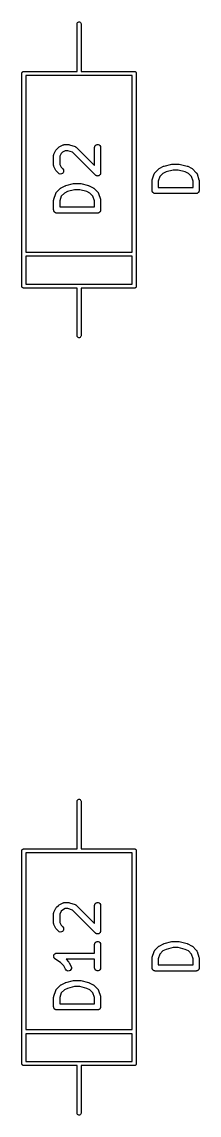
# Model space of a CAD drawing. Extents: x 39 to 139, y -131 to -25.
# Drawn here: x 77.2 to 81.54, y -74.05 to -47.33 of the extents above; entities that cross this region are included whole.
import ezdxf

# ---------------------------------------------------------------- set-up
doc = ezdxf.new("R2010")
doc.units = 0
doc.header["$MEASUREMENT"] = 0
doc.layers.add('BLACK', color=7, linetype='CONTINUOUS')

msp = doc.modelspace()

# ---------------------------------------------------------------- linework, layer by layer
at = {"layer": 'Black'}
for p, q in [((78.55, -47.38), (78.553, -47.3629)), ((78.55, -48.54), (78.55, -47.38)), ((78.553, -47.3629), (78.5617, -47.3479)), ((78.5617, -47.3479), (78.575, -47.3367)), ((78.575, -47.3367), (78.5913, -47.3308)), ((78.5913, -47.3308), (78.6087, -47.3308)), ((78.6087, -47.3308), (78.625, -47.3367)), ((78.625, -47.3367), (78.6383, -47.3479)), ((78.6383, -47.3479), (78.647, -47.3629)), ((78.647, -47.3629), (78.65, -47.38)), ((78.65, -47.38), (78.65, -48.54)), ((77.2, -48.59), (77.2008, -48.5857)), ((77.2, -53.79), (77.2, -48.59)), ((77.2008, -48.5813), (77.2023, -48.5772)), ((77.2008, -48.5857), (77.2008, -48.5813)), ((77.2023, -48.5772), (77.203, -48.5729)), ((77.203, -48.5729), (77.2052, -48.5691)), ((77.2052, -48.5691), (77.2067, -48.565)), ((77.2067, -48.565), (77.2095, -48.5616)), ((77.2095, -48.5616), (77.2117, -48.5579)), ((77.2117, -48.5579), (77.215, -48.555)), ((77.215, -48.555), (77.2179, -48.5517)), ((77.2179, -48.5517), (77.2216, -48.5495)), ((77.2216, -48.5495), (77.225, -48.5467)), ((77.225, -48.5467), (77.2291, -48.5452)), ((77.2291, -48.5452), (77.2329, -48.543)), ((77.2329, -48.543), (77.2372, -48.5423)), ((77.2372, -48.5423), (77.2413, -48.5408)), ((77.2413, -48.5408), (77.2457, -48.5408)), ((77.2457, -48.5408), (77.25, -48.54)), ((77.25, -48.54), (78.55, -48.54)), ((78.65, -48.54), (79.95, -48.54)), ((79.95, -48.54), (79.9543, -48.5408)), ((79.9543, -48.5408), (79.9587, -48.5408)), ((79.9587, -48.5408), (79.9628, -48.5423)), ((79.9628, -48.5423), (79.9671, -48.543)), ((79.9671, -48.543), (79.9709, -48.5452)), ((79.9709, -48.5452), (79.975, -48.5467)), ((79.975, -48.5467), (79.9784, -48.5495)), ((79.9784, -48.5495), (79.9821, -48.5517)), ((79.9821, -48.5517), (79.985, -48.555)), ((79.985, -48.555), (79.9883, -48.5579)), ((79.9883, -48.5579), (79.9905, -48.5616)), ((79.9905, -48.5616), (79.9933, -48.565)), ((79.9933, -48.565), (79.9948, -48.5691)), ((79.9948, -48.5691), (79.997, -48.5729)), ((79.997, -48.5729), (79.9977, -48.5772)), ((79.9977, -48.5772), (79.9992, -48.5813)), ((79.9992, -48.5813), (79.9992, -48.5857)), ((79.9992, -48.5857), (80, -48.59)), ((80, -48.59), (80, -53.79)), ((77.3, -48.64), (77.3, -52.96)), ((79.9, -48.64), (77.3, -48.64)), ((79.9, -52.96), (79.9, -48.64)), ((77.9853, -50.5612), (78.0329, -50.466)), ((78.0329, -50.466), (78.0401, -50.4563)), ((78.0401, -50.4563), (78.047, -50.4465)), ((78.047, -50.4465), (78.0946, -50.3989)), ((78.0946, -50.3989), (78.1044, -50.392)), ((78.1044, -50.392), (78.1141, -50.3848)), ((78.1141, -50.3848), (78.2093, -50.3372)), ((78.2606, -50.4793), (78.192, -50.5135)), ((78.2093, -50.3372), (78.2135, -50.336)), ((78.2135, -50.336), (78.2172, -50.3338)), ((78.2172, -50.3338), (78.2259, -50.3323)), ((78.2259, -50.3323), (78.2343, -50.3298)), ((78.2343, -50.3298), (78.2386, -50.33)), ((78.2386, -50.33), (78.2429, -50.3293)), ((78.2429, -50.3293), (78.3381, -50.3293)), ((78.3259, -50.4793), (78.2606, -50.4793)), ((78.4404, -50.5175), (78.3259, -50.4793)), ((78.3381, -50.3293), (78.3499, -50.3314)), ((78.3499, -50.3314), (78.3618, -50.3331)), ((78.3618, -50.3331), (78.5047, -50.3808)), ((78.5047, -50.3808), (78.5085, -50.3828)), ((78.5085, -50.3828), (78.5126, -50.3839)), ((78.5126, -50.3839), (78.5198, -50.389)), ((78.5198, -50.389), (78.5276, -50.3932)), ((78.5276, -50.3932), (78.5304, -50.3964)), ((78.5304, -50.3964), (78.534, -50.3989)), ((78.534, -50.3989), (78.9774, -50.8423)), ((78.9774, -50.4043), (78.9819, -50.3786)), ((78.9774, -50.8423), (78.9774, -50.4043)), ((78.9819, -50.3786), (78.9949, -50.3561)), ((78.9949, -50.3561), (79.0149, -50.3393)), ((79.0149, -50.3393), (79.0394, -50.3304)), ((79.0394, -50.3304), (79.0654, -50.3304)), ((79.0654, -50.3304), (79.0899, -50.3393)), ((79.0899, -50.3393), (79.1098, -50.3561)), ((79.1098, -50.3561), (79.1229, -50.3786)), ((79.1229, -50.3786), (79.1274, -50.4043)), ((79.1274, -50.4043), (79.1274, -51.0233)), ((77.9774, -50.5948), (77.9781, -50.5905)), ((77.9774, -50.8329), (77.9774, -50.5948)), ((77.9779, -50.5862), (77.9804, -50.5778)), ((77.9781, -50.5905), (77.9779, -50.5862)), ((77.9804, -50.5778), (77.9819, -50.5691)), ((77.9819, -50.5691), (77.9841, -50.5654)), ((77.9841, -50.5654), (77.9853, -50.5612)), ((78.1616, -50.5439), (78.1274, -50.6125)), ((78.1274, -50.6125), (78.1274, -50.8152)), ((78.192, -50.5135), (78.1616, -50.5439)), ((78.9993, -51.0764), (78.4404, -50.5175)), ((77.9781, -50.8371), (77.9774, -50.8329)), ((77.9779, -50.8414), (77.9781, -50.8371)), ((77.9804, -50.8499), (77.9779, -50.8414)), ((77.9819, -50.8585), (77.9804, -50.8499)), ((77.9841, -50.8623), (77.9819, -50.8585)), ((77.9853, -50.8664), (77.9841, -50.8623)), ((78.0329, -50.9616), (77.9853, -50.8664)), ((78.0401, -50.9713), (78.0329, -50.9616)), ((78.047, -50.9811), (78.0401, -50.9713)), ((78.0946, -51.0287), (78.047, -50.9811)), ((78.1159, -51.0437), (78.0946, -51.0287)), ((78.1274, -50.8152), (78.1616, -50.8837)), ((78.1616, -50.8837), (78.2007, -50.9227)), ((78.2091, -51.0187), (78.1906, -51.0372)), ((78.2007, -50.9227), (78.2156, -50.944)), ((78.2201, -50.9951), (78.2091, -51.0187)), ((78.2156, -50.944), (78.2223, -50.9692)), ((78.2223, -50.9692), (78.2201, -50.9951)), ((79.1274, -51.0233), (79.1257, -51.033)), ((80.442, -51.0393), (80.4471, -51.0321)), ((80.4471, -51.0321), (80.4513, -51.0243)), ((80.4513, -51.0243), (80.4545, -51.0215)), ((80.4545, -51.0215), (80.457, -51.0179)), ((80.457, -51.0179), (80.5522, -50.9227)), ((80.5522, -50.9227), (80.562, -50.9158)), ((80.562, -50.9158), (80.5717, -50.9086)), ((80.5717, -50.9086), (80.6669, -50.861)), ((80.7267, -50.9989), (80.6497, -51.0374)), ((80.6669, -50.861), (80.6748, -50.8587)), ((80.6748, -50.8587), (80.6823, -50.8553)), ((80.6823, -50.8553), (80.8728, -50.8077)), ((80.9002, -50.9555), (80.7267, -50.9989)), ((80.8728, -50.8077), (80.8819, -50.8071)), ((80.8819, -50.8071), (80.891, -50.8055)), ((80.891, -50.8055), (81.0338, -50.8055)), ((81.0246, -50.9555), (80.9002, -50.9555)), ((81.1981, -50.9989), (81.0246, -50.9555)), ((81.0338, -50.8055), (81.0428, -50.8071)), ((81.0428, -50.8071), (81.052, -50.8077)), ((81.052, -50.8077), (81.2425, -50.8553)), ((81.2751, -51.0374), (81.1981, -50.9989)), ((81.2425, -50.8553), (81.25, -50.8587)), ((81.25, -50.8587), (81.2578, -50.861)), ((81.2578, -50.861), (81.3531, -50.9086)), ((81.3531, -50.9086), (81.3627, -50.9158)), ((81.3627, -50.9158), (81.3726, -50.9227)), ((81.3726, -50.9227), (81.4678, -51.0179)), ((81.4678, -51.0179), (81.4703, -51.0215)), ((81.4703, -51.0215), (81.4735, -51.0243)), ((81.4735, -51.0243), (81.4777, -51.0321)), ((81.4777, -51.0321), (81.4827, -51.0393)), ((78.1411, -51.0504), (78.1159, -51.0437)), ((78.167, -51.0482), (78.1411, -51.0504)), ((78.1906, -51.0372), (78.167, -51.0482)), ((78.2723, -51.3315), (78.4628, -51.2839)), ((78.4628, -51.2839), (78.4719, -51.2833)), ((78.4719, -51.2833), (78.481, -51.2817)), ((78.481, -51.2817), (78.6238, -51.2817)), ((78.6238, -51.2817), (78.6328, -51.2833)), ((78.6328, -51.2833), (78.642, -51.2839)), ((78.642, -51.2839), (78.8325, -51.3315)), ((79.0074, -51.082), (78.9993, -51.0764)), ((79.0149, -51.0883), (79.0074, -51.082)), ((79.018, -51.0894), (79.0149, -51.0883)), ((79.0207, -51.0913), (79.018, -51.0894)), ((79.0302, -51.0938), (79.0207, -51.0913)), ((79.0394, -51.0972), (79.0302, -51.0938)), ((79.0427, -51.0972), (79.0394, -51.0972)), ((79.0458, -51.098), (79.0427, -51.0972)), ((79.0556, -51.0972), (79.0458, -51.098)), ((79.0654, -51.0972), (79.0556, -51.0972)), ((79.0685, -51.0961), (79.0654, -51.0972)), ((79.0718, -51.0958), (79.0685, -51.0961)), ((79.0807, -51.0916), (79.0718, -51.0958)), ((79.0899, -51.0883), (79.0807, -51.0916)), ((79.0924, -51.0862), (79.0899, -51.0883)), ((79.0954, -51.0848), (79.0924, -51.0862)), ((79.1023, -51.0778), (79.0954, -51.0848)), ((79.1098, -51.0715), (79.1023, -51.0778)), ((79.1115, -51.0687), (79.1098, -51.0715)), ((79.1138, -51.0664), (79.1115, -51.0687)), ((79.118, -51.0575), (79.1138, -51.0664)), ((79.1229, -51.049), (79.118, -51.0575)), ((79.1234, -51.0457), (79.1229, -51.049)), ((79.1248, -51.0427), (79.1234, -51.0457)), ((79.1257, -51.033), (79.1248, -51.0427)), ((80.3874, -51.2138), (80.3895, -51.202)), ((80.3874, -51.4519), (80.3874, -51.2138)), ((80.3895, -51.202), (80.3912, -51.1901)), ((80.3912, -51.1901), (80.4388, -51.0472)), ((80.4388, -51.0472), (80.4409, -51.0434)), ((80.4409, -51.0434), (80.442, -51.0393)), ((80.5756, -51.1115), (80.5374, -51.226)), ((80.5374, -51.226), (80.5374, -51.3769)), ((80.6497, -51.0374), (80.5756, -51.1115)), ((81.3492, -51.1115), (81.2751, -51.0374)), ((81.3874, -51.226), (81.3492, -51.1115)), ((81.3874, -51.3769), (81.3874, -51.226)), ((81.4827, -51.0393), (81.4839, -51.0434)), ((81.4839, -51.0434), (81.4859, -51.0472)), ((81.4859, -51.0472), (81.5335, -51.1901)), ((81.5335, -51.1901), (81.5353, -51.202)), ((81.5353, -51.202), (81.5374, -51.2138)), ((81.5374, -51.2138), (81.5374, -51.4519)), ((77.9812, -51.6663), (78.0288, -51.5234)), ((78.0288, -51.5234), (78.0309, -51.5196)), ((78.0309, -51.5196), (78.032, -51.5154)), ((78.032, -51.5154), (78.0371, -51.5082)), ((78.0371, -51.5082), (78.0413, -51.5005)), ((78.0413, -51.5005), (78.0445, -51.4977)), ((78.0445, -51.4977), (78.047, -51.4941)), ((78.047, -51.4941), (78.1422, -51.3989)), ((78.1422, -51.3989), (78.1521, -51.392)), ((78.1521, -51.392), (78.1617, -51.3848)), ((78.1617, -51.3848), (78.2569, -51.3372)), ((78.2397, -51.5135), (78.1656, -51.5877)), ((78.3167, -51.475), (78.2397, -51.5135)), ((78.2569, -51.3372), (78.2648, -51.3349)), ((78.2648, -51.3349), (78.2723, -51.3315)), ((78.4902, -51.4317), (78.3167, -51.475)), ((78.6146, -51.4317), (78.4902, -51.4317)), ((78.7881, -51.475), (78.6146, -51.4317)), ((78.8651, -51.5135), (78.7881, -51.475)), ((78.8325, -51.3315), (78.84, -51.3349)), ((78.84, -51.3349), (78.8478, -51.3372)), ((78.8478, -51.3372), (78.9431, -51.3848)), ((78.9392, -51.5877), (78.8651, -51.5135)), ((78.9431, -51.3848), (78.9527, -51.392)), ((78.9527, -51.392), (78.9626, -51.3989)), ((78.9626, -51.3989), (79.0578, -51.4941)), ((79.0578, -51.4941), (79.0603, -51.4977)), ((79.0603, -51.4977), (79.0635, -51.5005)), ((79.0635, -51.5005), (79.0677, -51.5082)), ((79.0677, -51.5082), (79.0727, -51.5154)), ((79.0727, -51.5154), (79.0739, -51.5196)), ((79.0739, -51.5196), (79.0759, -51.5234)), ((79.0759, -51.5234), (79.1235, -51.6663)), ((80.3885, -51.4584), (80.3874, -51.4519)), ((80.3885, -51.4649), (80.3885, -51.4584)), ((80.3908, -51.4711), (80.3885, -51.4649)), ((80.3919, -51.4776), (80.3908, -51.4711)), ((80.3952, -51.4832), (80.3919, -51.4776)), ((80.3974, -51.4894), (80.3952, -51.4832)), ((80.4016, -51.4944), (80.3974, -51.4894)), ((80.4049, -51.5001), (80.4016, -51.4944)), ((80.41, -51.5043), (80.4049, -51.5001)), ((80.4142, -51.5094), (80.41, -51.5043)), ((80.4199, -51.5126), (80.4142, -51.5094)), ((80.4249, -51.5169), (80.4199, -51.5126)), ((80.431, -51.5191), (80.4249, -51.5169)), ((80.4367, -51.5224), (80.431, -51.5191)), ((80.4432, -51.5235), (80.4367, -51.5224)), ((80.4494, -51.5258), (80.4432, -51.5235)), ((80.4559, -51.5258), (80.4494, -51.5258)), ((80.4624, -51.5269), (80.4559, -51.5258)), ((81.4624, -51.5269), (80.4624, -51.5269)), ((80.5374, -51.3769), (81.3874, -51.3769)), ((81.4688, -51.5258), (81.4624, -51.5269)), ((81.4754, -51.5258), (81.4688, -51.5258)), ((81.4816, -51.5235), (81.4754, -51.5258)), ((81.488, -51.5224), (81.4816, -51.5235)), ((81.4937, -51.5191), (81.488, -51.5224)), ((81.4999, -51.5169), (81.4937, -51.5191)), ((81.5049, -51.5126), (81.4999, -51.5169)), ((81.5106, -51.5094), (81.5049, -51.5126)), ((81.5148, -51.5043), (81.5106, -51.5094)), ((81.5198, -51.5001), (81.5148, -51.5043)), ((81.5231, -51.4944), (81.5198, -51.5001)), ((81.5273, -51.4894), (81.5231, -51.4944)), ((81.5296, -51.4832), (81.5273, -51.4894)), ((81.5329, -51.4776), (81.5296, -51.4832)), ((81.534, -51.4711), (81.5329, -51.4776)), ((81.5362, -51.4649), (81.534, -51.4711)), ((81.5374, -51.4519), (81.5362, -51.4584)), ((81.5362, -51.4584), (81.5362, -51.4649)), ((77.9774, -51.69), (77.9795, -51.6782)), ((77.9774, -51.9281), (77.9774, -51.69)), ((77.9795, -51.6782), (77.9812, -51.6663)), ((78.1656, -51.5877), (78.1274, -51.7022)), ((78.1274, -51.7022), (78.1274, -51.8531)), ((78.9774, -51.7022), (78.9392, -51.5877)), ((78.9774, -51.8531), (78.9774, -51.7022)), ((79.1235, -51.6663), (79.1253, -51.6782)), ((79.1253, -51.6782), (79.1274, -51.69)), ((79.1274, -51.69), (79.1274, -51.9281)), ((77.9785, -51.9346), (77.9774, -51.9281)), ((77.9785, -51.9411), (77.9785, -51.9346)), ((77.9808, -51.9473), (77.9785, -51.9411)), ((77.9819, -51.9537), (77.9808, -51.9473)), ((77.9852, -51.9594), (77.9819, -51.9537)), ((77.9874, -51.9656), (77.9852, -51.9594)), ((77.9916, -51.9706), (77.9874, -51.9656)), ((77.9949, -51.9763), (77.9916, -51.9706)), ((78, -51.9805), (77.9949, -51.9763)), ((78.0042, -51.9855), (78, -51.9805)), ((78.0099, -51.9888), (78.0042, -51.9855)), ((78.0149, -51.993), (78.0099, -51.9888)), ((78.021, -51.9953), (78.0149, -51.993)), ((78.0267, -51.9986), (78.021, -51.9953)), ((78.0332, -51.9997), (78.0267, -51.9986)), ((78.0394, -52.002), (78.0332, -51.9997)), ((78.0459, -52.002), (78.0394, -52.002)), ((78.0524, -52.0031), (78.0459, -52.002)), ((79.0524, -52.0031), (78.0524, -52.0031)), ((78.1274, -51.8531), (78.9774, -51.8531)), ((79.0588, -52.002), (79.0524, -52.0031)), ((79.0654, -52.002), (79.0588, -52.002)), ((79.0716, -51.9997), (79.0654, -52.002)), ((79.078, -51.9986), (79.0716, -51.9997)), ((79.0837, -51.9953), (79.078, -51.9986)), ((79.0899, -51.993), (79.0837, -51.9953)), ((79.0949, -51.9888), (79.0899, -51.993)), ((79.1006, -51.9855), (79.0949, -51.9888)), ((79.1048, -51.9805), (79.1006, -51.9855)), ((79.1098, -51.9763), (79.1048, -51.9805)), ((79.1131, -51.9706), (79.1098, -51.9763)), ((79.1173, -51.9656), (79.1131, -51.9706)), ((79.1196, -51.9594), (79.1173, -51.9656)), ((79.1229, -51.9537), (79.1196, -51.9594)), ((79.124, -51.9473), (79.1229, -51.9537)), ((79.1262, -51.9411), (79.124, -51.9473)), ((79.1274, -51.9281), (79.1262, -51.9346)), ((79.1262, -51.9346), (79.1262, -51.9411)), ((77.3, -52.96), (79.9, -52.96)), ((77.3, -53.06), (77.3, -53.74)), ((79.9, -53.06), (77.3, -53.06)), ((79.9, -53.74), (79.9, -53.06)), ((77.2008, -53.7943), (77.2, -53.79)), ((77.2008, -53.7987), (77.2008, -53.7943)), ((77.2023, -53.8028), (77.2008, -53.7987)), ((77.203, -53.8071), (77.2023, -53.8028)), ((77.2052, -53.8109), (77.203, -53.8071)), ((77.2067, -53.815), (77.2052, -53.8109)), ((77.2095, -53.8184), (77.2067, -53.815)), ((77.2117, -53.8221), (77.2095, -53.8184)), ((77.215, -53.825), (77.2117, -53.8221)), ((77.2179, -53.8283), (77.215, -53.825)), ((77.2216, -53.8305), (77.2179, -53.8283)), ((77.225, -53.8333), (77.2216, -53.8305)), ((77.2291, -53.8348), (77.225, -53.8333)), ((77.2329, -53.837), (77.2291, -53.8348)), ((77.2372, -53.8377), (77.2329, -53.837)), ((77.2413, -53.8392), (77.2372, -53.8377)), ((77.2457, -53.8392), (77.2413, -53.8392)), ((77.25, -53.84), (77.2457, -53.8392)), ((78.55, -53.84), (77.25, -53.84)), ((77.3, -53.74), (79.9, -53.74)), ((78.55, -55), (78.55, -53.84)), ((79.95, -53.84), (78.65, -53.84)), ((78.65, -53.84), (78.65, -55)), ((79.9543, -53.8392), (79.95, -53.84)), ((79.9587, -53.8392), (79.9543, -53.8392)), ((79.9628, -53.8377), (79.9587, -53.8392)), ((79.9671, -53.837), (79.9628, -53.8377)), ((79.9709, -53.8348), (79.9671, -53.837)), ((79.975, -53.8333), (79.9709, -53.8348)), ((79.9784, -53.8305), (79.975, -53.8333)), ((79.9821, -53.8283), (79.9784, -53.8305)), ((79.985, -53.825), (79.9821, -53.8283)), ((79.9883, -53.8221), (79.985, -53.825)), ((79.9905, -53.8184), (79.9883, -53.8221)), ((79.9933, -53.815), (79.9905, -53.8184)), ((79.9948, -53.8109), (79.9933, -53.815)), ((79.997, -53.8071), (79.9948, -53.8109)), ((79.9977, -53.8028), (79.997, -53.8071)), ((79.9992, -53.7987), (79.9977, -53.8028)), ((80, -53.79), (79.9992, -53.7943)), ((79.9992, -53.7943), (79.9992, -53.7987)), ((78.553, -55.0171), (78.55, -55)), ((78.5617, -55.0321), (78.553, -55.0171)), ((78.575, -55.0433), (78.5617, -55.0321)), ((78.6383, -55.0321), (78.625, -55.0433)), ((78.647, -55.0171), (78.6383, -55.0321)), ((78.65, -55), (78.647, -55.0171)), ((78.5913, -55.0492), (78.575, -55.0433)), ((78.6087, -55.0492), (78.5913, -55.0492)), ((78.625, -55.0433), (78.6087, -55.0492)), ((78.55, -66.38), (78.553, -66.3629)), ((78.55, -67.54), (78.55, -66.38)), ((78.553, -66.3629), (78.5617, -66.3479)), ((78.5617, -66.3479), (78.575, -66.3367)), ((78.575, -66.3367), (78.5913, -66.3308)), ((78.5913, -66.3308), (78.6087, -66.3308)), ((78.6087, -66.3308), (78.625, -66.3367)), ((78.625, -66.3367), (78.6383, -66.3479)), ((78.6383, -66.3479), (78.647, -66.3629)), ((78.647, -66.3629), (78.65, -66.38)), ((78.65, -66.38), (78.65, -67.54)), ((77.2, -67.59), (77.2008, -67.5857)), ((77.2, -72.79), (77.2, -67.59)), ((77.2008, -67.5813), (77.2023, -67.5772)), ((77.2008, -67.5857), (77.2008, -67.5813)), ((77.2023, -67.5772), (77.203, -67.5729)), ((77.203, -67.5729), (77.2052, -67.5691)), ((77.2052, -67.5691), (77.2067, -67.565)), ((77.2067, -67.565), (77.2095, -67.5616)), ((77.2095, -67.5616), (77.2117, -67.5579)), ((77.2117, -67.5579), (77.215, -67.555)), ((77.215, -67.555), (77.2179, -67.5517)), ((77.2179, -67.5517), (77.2216, -67.5495)), ((77.2216, -67.5495), (77.225, -67.5467)), ((77.225, -67.5467), (77.2291, -67.5452)), ((77.2291, -67.5452), (77.2329, -67.543)), ((77.2329, -67.543), (77.2372, -67.5423)), ((77.2372, -67.5423), (77.2413, -67.5408)), ((77.2413, -67.5408), (77.2457, -67.5408)), ((77.2457, -67.5408), (77.25, -67.54)), ((77.25, -67.54), (78.55, -67.54)), ((78.65, -67.54), (79.95, -67.54)), ((79.95, -67.54), (79.9543, -67.5408)), ((79.9543, -67.5408), (79.9587, -67.5408)), ((79.9587, -67.5408), (79.9628, -67.5423)), ((79.9628, -67.5423), (79.9671, -67.543)), ((79.9671, -67.543), (79.9709, -67.5452)), ((79.9709, -67.5452), (79.975, -67.5467)), ((79.975, -67.5467), (79.9784, -67.5495)), ((79.9784, -67.5495), (79.9821, -67.5517)), ((79.9821, -67.5517), (79.985, -67.555)), ((79.985, -67.555), (79.9883, -67.5579)), ((79.9883, -67.5579), (79.9905, -67.5616)), ((79.9905, -67.5616), (79.9933, -67.565)), ((79.9933, -67.565), (79.9948, -67.5691)), ((79.9948, -67.5691), (79.997, -67.5729)), ((79.997, -67.5729), (79.9977, -67.5772)), ((79.9977, -67.5772), (79.9992, -67.5813)), ((79.9992, -67.5813), (79.9992, -67.5857)), ((79.9992, -67.5857), (80, -67.59)), ((80, -67.59), (80, -72.79)), ((77.3, -67.64), (77.3, -71.96)), ((79.9, -67.64), (77.3, -67.64)), ((79.9, -71.96), (79.9, -67.64)), ((78.047, -68.9703), (78.0946, -68.9227)), ((78.0946, -68.9227), (78.1044, -68.9158)), ((78.1044, -68.9158), (78.1141, -68.9086)), ((78.1141, -68.9086), (78.2093, -68.861)), ((78.2093, -68.861), (78.2135, -68.8598)), ((78.2135, -68.8598), (78.2172, -68.8576)), ((78.2172, -68.8576), (78.2259, -68.8561)), ((78.2259, -68.8561), (78.2343, -68.8536)), ((78.2343, -68.8536), (78.2386, -68.8538)), ((78.2386, -68.8538), (78.2429, -68.8531)), ((78.2429, -68.8531), (78.3381, -68.8531)), ((78.3381, -68.8531), (78.3499, -68.8552)), ((78.3499, -68.8552), (78.3618, -68.8569)), ((78.3618, -68.8569), (78.5047, -68.9046)), ((78.5047, -68.9046), (78.5085, -68.9066)), ((78.5085, -68.9066), (78.5126, -68.9077)), ((78.5126, -68.9077), (78.5198, -68.9128)), ((78.5198, -68.9128), (78.5276, -68.917)), ((78.5276, -68.917), (78.5304, -68.9202)), ((78.5304, -68.9202), (78.534, -68.9227)), ((78.534, -68.9227), (78.9774, -69.3661)), ((78.9774, -68.9281), (78.9819, -68.9024)), ((78.9774, -69.3661), (78.9774, -68.9281)), ((78.9819, -68.9024), (78.9949, -68.8799)), ((78.9949, -68.8799), (79.0149, -68.8631)), ((79.0149, -68.8631), (79.0394, -68.8542)), ((79.0394, -68.8542), (79.0654, -68.8542)), ((79.0654, -68.8542), (79.0899, -68.8631)), ((79.0899, -68.8631), (79.1098, -68.8799)), ((79.1098, -68.8799), (79.1229, -68.9024)), ((79.1229, -68.9024), (79.1274, -68.9281)), ((79.1274, -68.9281), (79.1274, -69.5471)), ((77.9774, -69.1186), (77.9781, -69.1143)), ((77.9774, -69.3567), (77.9774, -69.1186)), ((77.9779, -69.11), (77.9804, -69.1016)), ((77.9781, -69.1143), (77.9779, -69.11)), ((77.9804, -69.1016), (77.9819, -69.0929)), ((77.9819, -69.0929), (77.9841, -69.0892)), ((77.9841, -69.0892), (77.9853, -69.085)), ((77.9853, -69.085), (78.0329, -68.9898)), ((78.0329, -68.9898), (78.0401, -68.9801)), ((78.0401, -68.9801), (78.047, -68.9703)), ((78.1616, -69.0678), (78.1274, -69.1363)), ((78.1274, -69.1363), (78.1274, -69.339)), ((78.192, -69.0374), (78.1616, -69.0678)), ((78.2606, -69.0031), (78.192, -69.0374)), ((78.3259, -69.0031), (78.2606, -69.0031)), ((78.4404, -69.0413), (78.3259, -69.0031)), ((78.9993, -69.6002), (78.4404, -69.0413)), ((77.9781, -69.3609), (77.9774, -69.3567)), ((77.9779, -69.3652), (77.9781, -69.3609)), ((77.9804, -69.3737), (77.9779, -69.3652)), ((77.9819, -69.3823), (77.9804, -69.3737)), ((77.9841, -69.3861), (77.9819, -69.3823)), ((77.9853, -69.3902), (77.9841, -69.3861)), ((78.0329, -69.4854), (77.9853, -69.3902)), ((78.1274, -69.339), (78.1616, -69.4075)), ((78.1616, -69.4075), (78.2007, -69.4465)), ((78.2007, -69.4465), (78.2156, -69.4678)), ((78.2156, -69.4678), (78.2223, -69.493)), ((78.0401, -69.4951), (78.0329, -69.4854)), ((78.047, -69.5049), (78.0401, -69.4951)), ((78.0946, -69.5526), (78.047, -69.5049)), ((78.1159, -69.5675), (78.0946, -69.5526)), ((78.1411, -69.5742), (78.1159, -69.5675)), ((78.167, -69.572), (78.1411, -69.5742)), ((78.1906, -69.561), (78.167, -69.572)), ((78.2091, -69.5425), (78.1906, -69.561)), ((78.2201, -69.5189), (78.2091, -69.5425)), ((78.2223, -69.493), (78.2201, -69.5189)), ((79.0074, -69.6058), (78.9993, -69.6002)), ((79.0149, -69.6121), (79.0074, -69.6058)), ((79.018, -69.6132), (79.0149, -69.6121)), ((79.0207, -69.6151), (79.018, -69.6132)), ((79.0302, -69.6177), (79.0207, -69.6151)), ((79.0394, -69.621), (79.0302, -69.6177)), ((79.0427, -69.621), (79.0394, -69.621)), ((79.0458, -69.6219), (79.0427, -69.621)), ((79.0556, -69.621), (79.0458, -69.6219)), ((79.0654, -69.621), (79.0556, -69.621)), ((79.0685, -69.6199), (79.0654, -69.621)), ((79.0718, -69.6196), (79.0685, -69.6199)), ((79.0807, -69.6154), (79.0718, -69.6196)), ((79.0899, -69.6121), (79.0807, -69.6154)), ((79.0924, -69.61), (79.0899, -69.6121)), ((79.0954, -69.6086), (79.0924, -69.61)), ((79.1023, -69.6016), (79.0954, -69.6086)), ((79.1098, -69.5954), (79.1023, -69.6016)), ((79.1115, -69.5925), (79.1098, -69.5954)), ((79.1138, -69.5902), (79.1115, -69.5925)), ((79.118, -69.5813), (79.1138, -69.5902)), ((79.1229, -69.5728), (79.118, -69.5813)), ((79.1234, -69.5695), (79.1229, -69.5728)), ((79.1248, -69.5666), (79.1234, -69.5695)), ((79.1257, -69.5568), (79.1248, -69.5666)), ((79.1274, -69.5471), (79.1257, -69.5568)), ((78.9774, -69.8805), (78.9819, -69.8548)), ((78.9774, -70.0912), (78.9774, -69.8805)), ((78.9819, -69.8548), (78.9949, -69.8323)), ((78.9949, -69.8323), (79.0149, -69.8155)), ((79.0149, -69.8155), (79.0394, -69.8066)), ((79.0394, -69.8066), (79.0654, -69.8066)), ((79.0654, -69.8066), (79.0899, -69.8155)), ((79.0899, -69.8155), (79.1098, -69.8323)), ((79.1098, -69.8323), (79.1229, -69.8548)), ((79.1229, -69.8548), (79.1274, -69.8805)), ((79.1274, -69.8805), (79.1274, -70.4519)), ((80.457, -70.0179), (80.5522, -69.9227)), ((80.5522, -69.9227), (80.562, -69.9158)), ((80.562, -69.9158), (80.5717, -69.9086)), ((80.5717, -69.9086), (80.6669, -69.861)), ((80.7267, -69.9989), (80.6497, -70.0374)), ((80.6669, -69.861), (80.6748, -69.8587)), ((80.6748, -69.8587), (80.6823, -69.8553)), ((80.6823, -69.8553), (80.8728, -69.8077)), ((80.9002, -69.9555), (80.7267, -69.9989)), ((80.8728, -69.8077), (80.8819, -69.8071)), ((80.8819, -69.8071), (80.891, -69.8055)), ((80.891, -69.8055), (81.0338, -69.8055)), ((81.0246, -69.9555), (80.9002, -69.9555)), ((81.1981, -69.9989), (81.0246, -69.9555)), ((81.0338, -69.8055), (81.0428, -69.8071)), ((81.0428, -69.8071), (81.052, -69.8077)), ((81.052, -69.8077), (81.2425, -69.8553)), ((81.2751, -70.0374), (81.1981, -69.9989)), ((81.2425, -69.8553), (81.25, -69.8587)), ((81.25, -69.8587), (81.2578, -69.861)), ((81.2578, -69.861), (81.3531, -69.9086)), ((81.3531, -69.9086), (81.3627, -69.9158)), ((81.3627, -69.9158), (81.3726, -69.9227)), ((81.3726, -69.9227), (81.4678, -70.0179)), ((77.9775, -70.1614), (77.9785, -70.1573)), ((77.9785, -70.1703), (77.9775, -70.1614)), ((77.9785, -70.1532), (77.9816, -70.1448)), ((77.9785, -70.1573), (77.9785, -70.1532)), ((77.9785, -70.1792), (77.9785, -70.1703)), ((77.9799, -70.1831), (77.9785, -70.1792)), ((77.9804, -70.1873), (77.9799, -70.1831)), ((77.9844, -70.1953), (77.9804, -70.1873)), ((77.9816, -70.1448), (77.9837, -70.1361)), ((77.9837, -70.1361), (77.986, -70.1326)), ((77.9874, -70.2037), (77.9844, -70.1953)), ((77.986, -70.1326), (77.9874, -70.1287)), ((77.9874, -70.1287), (77.9932, -70.1218)), ((77.9901, -70.2069), (77.9874, -70.2037)), ((77.9919, -70.2106), (77.9901, -70.2069)), ((77.9984, -70.2168), (77.9919, -70.2106)), ((77.9932, -70.1218), (77.9981, -70.1144)), ((77.9981, -70.1144), (78.0015, -70.1119)), ((78.0042, -70.2236), (77.9984, -70.2168)), ((78.0015, -70.1119), (78.0042, -70.1087)), ((78.0042, -70.1087), (78.0119, -70.1043)), ((78.0078, -70.2257), (78.0042, -70.2236)), ((78.0108, -70.2286), (78.0078, -70.2257)), ((78.1475, -70.3197), (78.0108, -70.2286)), ((78.0119, -70.1043), (78.0191, -70.099)), ((78.0191, -70.099), (78.0231, -70.0978)), ((78.0231, -70.0978), (78.0267, -70.0957)), ((78.0267, -70.0957), (78.0355, -70.0942)), ((78.0355, -70.0942), (78.0441, -70.0916)), ((78.0441, -70.0916), (78.0483, -70.0919)), ((78.0483, -70.0919), (78.0524, -70.0912)), ((78.0524, -70.0912), (78.9774, -70.0912)), ((78.9774, -70.2412), (78.2811, -70.2412)), ((78.2811, -70.2412), (78.3435, -70.3036)), ((78.9774, -70.4519), (78.9774, -70.2412)), ((80.3874, -70.2138), (80.3895, -70.202)), ((80.3874, -70.4519), (80.3874, -70.2138)), ((80.3895, -70.202), (80.3912, -70.1901)), ((80.3912, -70.1901), (80.4388, -70.0472)), ((80.4388, -70.0472), (80.4409, -70.0434)), ((80.4409, -70.0434), (80.442, -70.0393)), ((80.442, -70.0393), (80.4471, -70.0321)), ((80.4471, -70.0321), (80.4513, -70.0243)), ((80.4513, -70.0243), (80.4545, -70.0215)), ((80.4545, -70.0215), (80.457, -70.0179)), ((80.5756, -70.1115), (80.5374, -70.226)), ((80.5374, -70.226), (80.5374, -70.3769)), ((80.6497, -70.0374), (80.5756, -70.1115)), ((81.3492, -70.1115), (81.2751, -70.0374)), ((81.3874, -70.226), (81.3492, -70.1115)), ((81.3874, -70.3769), (81.3874, -70.226)), ((81.4678, -70.0179), (81.4703, -70.0215)), ((81.4703, -70.0215), (81.4735, -70.0243)), ((81.4735, -70.0243), (81.4777, -70.0321)), ((81.4777, -70.0321), (81.4827, -70.0393)), ((81.4827, -70.0393), (81.4839, -70.0434)), ((81.4839, -70.0434), (81.4859, -70.0472)), ((81.4859, -70.0472), (81.5335, -70.1901)), ((81.5335, -70.1901), (81.5353, -70.202)), ((81.5353, -70.202), (81.5374, -70.2138)), ((81.5374, -70.2138), (81.5374, -70.4519)), ((78.2288, -70.4011), (78.1475, -70.3197)), ((78.271, -70.4854), (78.2288, -70.4011)), ((78.2865, -70.5064), (78.271, -70.4854)), ((78.3083, -70.5207), (78.2865, -70.5064)), ((78.3336, -70.5268), (78.3083, -70.5207)), ((78.3595, -70.5238), (78.3336, -70.5268)), ((78.3435, -70.3036), (78.3504, -70.3135)), ((78.3504, -70.3135), (78.3576, -70.3231)), ((78.3576, -70.3231), (78.4052, -70.4184)), ((78.3828, -70.5121), (78.3595, -70.5238)), ((78.4007, -70.4932), (78.3828, -70.5121)), ((78.411, -70.4693), (78.4007, -70.4932)), ((78.4052, -70.4184), (78.4126, -70.4433)), ((78.4126, -70.4433), (78.411, -70.4693)), ((78.9819, -70.4776), (78.9774, -70.4519)), ((78.9949, -70.5001), (78.9819, -70.4776)), ((79.0149, -70.5169), (78.9949, -70.5001)), ((79.0394, -70.5258), (79.0149, -70.5169)), ((79.0654, -70.5258), (79.0394, -70.5258)), ((79.0899, -70.5169), (79.0654, -70.5258)), ((79.1098, -70.5001), (79.0899, -70.5169)), ((79.1229, -70.4776), (79.1098, -70.5001)), ((79.1274, -70.4519), (79.1229, -70.4776)), ((80.3885, -70.4584), (80.3874, -70.4519)), ((80.3885, -70.4649), (80.3885, -70.4584)), ((80.3908, -70.4711), (80.3885, -70.4649)), ((80.3919, -70.4776), (80.3908, -70.4711)), ((80.3952, -70.4832), (80.3919, -70.4776)), ((80.3974, -70.4894), (80.3952, -70.4832)), ((80.4016, -70.4944), (80.3974, -70.4894)), ((80.4049, -70.5001), (80.4016, -70.4944)), ((80.41, -70.5043), (80.4049, -70.5001)), ((80.4142, -70.5094), (80.41, -70.5043)), ((80.4199, -70.5126), (80.4142, -70.5094)), ((80.4249, -70.5169), (80.4199, -70.5126)), ((80.431, -70.5191), (80.4249, -70.5169)), ((80.4367, -70.5224), (80.431, -70.5191)), ((80.4432, -70.5235), (80.4367, -70.5224)), ((80.4494, -70.5258), (80.4432, -70.5235)), ((80.4559, -70.5258), (80.4494, -70.5258)), ((80.4624, -70.5269), (80.4559, -70.5258)), ((81.4624, -70.5269), (80.4624, -70.5269)), ((80.5374, -70.3769), (81.3874, -70.3769)), ((81.4688, -70.5258), (81.4624, -70.5269)), ((81.4754, -70.5258), (81.4688, -70.5258)), ((81.4816, -70.5235), (81.4754, -70.5258)), ((81.488, -70.5224), (81.4816, -70.5235)), ((81.4937, -70.5191), (81.488, -70.5224)), ((81.4999, -70.5169), (81.4937, -70.5191)), ((81.5049, -70.5126), (81.4999, -70.5169)), ((81.5106, -70.5094), (81.5049, -70.5126)), ((81.5148, -70.5043), (81.5106, -70.5094)), ((81.5198, -70.5001), (81.5148, -70.5043)), ((81.5231, -70.4944), (81.5198, -70.5001)), ((81.5273, -70.4894), (81.5231, -70.4944)), ((81.5296, -70.4832), (81.5273, -70.4894)), ((81.5329, -70.4776), (81.5296, -70.4832)), ((81.534, -70.4711), (81.5329, -70.4776)), ((81.5362, -70.4649), (81.534, -70.4711)), ((81.5374, -70.4519), (81.5362, -70.4584)), ((81.5362, -70.4584), (81.5362, -70.4649)), ((78.2723, -70.8077), (78.4628, -70.7601)), ((78.4628, -70.7601), (78.4719, -70.7595)), ((78.4719, -70.7595), (78.481, -70.7579)), ((78.481, -70.7579), (78.6238, -70.7579)), ((78.6238, -70.7579), (78.6328, -70.7595)), ((78.6328, -70.7595), (78.642, -70.7601)), ((78.642, -70.7601), (78.8325, -70.8077)), ((77.9812, -71.1425), (78.0288, -70.9996)), ((78.0288, -70.9996), (78.0309, -70.9958)), ((78.0309, -70.9958), (78.032, -70.9916)), ((78.032, -70.9916), (78.0371, -70.9844)), ((78.0371, -70.9844), (78.0413, -70.9767)), ((78.0413, -70.9767), (78.0445, -70.9738)), ((78.0445, -70.9738), (78.047, -70.9703)), ((78.047, -70.9703), (78.1422, -70.8751)), ((78.1656, -71.0638), (78.1274, -71.1784)), ((78.1422, -70.8751), (78.1521, -70.8682)), ((78.1521, -70.8682), (78.1617, -70.861)), ((78.1617, -70.861), (78.2569, -70.8134)), ((78.2397, -70.9897), (78.1656, -71.0638)), ((78.3167, -70.9512), (78.2397, -70.9897)), ((78.2569, -70.8134), (78.2648, -70.8111)), ((78.2648, -70.8111), (78.2723, -70.8077)), ((78.4902, -70.9079), (78.3167, -70.9512)), ((78.6146, -70.9079), (78.4902, -70.9079)), ((78.7881, -70.9512), (78.6146, -70.9079)), ((78.8651, -70.9897), (78.7881, -70.9512)), ((78.8325, -70.8077), (78.84, -70.8111)), ((78.84, -70.8111), (78.8478, -70.8134)), ((78.8478, -70.8134), (78.9431, -70.861)), ((78.9392, -71.0638), (78.8651, -70.9897)), ((78.9774, -71.1784), (78.9392, -71.0638)), ((78.9431, -70.861), (78.9527, -70.8682)), ((78.9527, -70.8682), (78.9626, -70.8751)), ((78.9626, -70.8751), (79.0578, -70.9703)), ((79.0578, -70.9703), (79.0603, -70.9738)), ((79.0603, -70.9738), (79.0635, -70.9767)), ((79.0635, -70.9767), (79.0677, -70.9844)), ((79.0677, -70.9844), (79.0727, -70.9916)), ((79.0727, -70.9916), (79.0739, -70.9958)), ((79.0739, -70.9958), (79.0759, -70.9996)), ((79.0759, -70.9996), (79.1235, -71.1425)), ((77.9774, -71.1662), (77.9795, -71.1543)), ((77.9774, -71.4043), (77.9774, -71.1662)), ((77.9795, -71.1543), (77.9812, -71.1425)), ((78.1274, -71.1784), (78.1274, -71.3293)), ((78.1274, -71.3293), (78.9774, -71.3293)), ((78.9774, -71.3293), (78.9774, -71.1784)), ((79.1235, -71.1425), (79.1253, -71.1543)), ((79.1253, -71.1543), (79.1274, -71.1662)), ((79.1274, -71.1662), (79.1274, -71.4043)), ((77.9785, -71.4107), (77.9774, -71.4043)), ((77.9785, -71.4173), (77.9785, -71.4107)), ((77.9808, -71.4235), (77.9785, -71.4173)), ((77.9819, -71.4299), (77.9808, -71.4235)), ((77.9852, -71.4356), (77.9819, -71.4299)), ((77.9874, -71.4418), (77.9852, -71.4356)), ((77.9916, -71.4468), (77.9874, -71.4418)), ((77.9949, -71.4525), (77.9916, -71.4468)), ((78, -71.4567), (77.9949, -71.4525)), ((78.0042, -71.4617), (78, -71.4567)), ((78.0099, -71.465), (78.0042, -71.4617)), ((78.0149, -71.4692), (78.0099, -71.465)), ((78.021, -71.4715), (78.0149, -71.4692)), ((78.0267, -71.4748), (78.021, -71.4715)), ((78.0332, -71.4759), (78.0267, -71.4748)), ((78.0394, -71.4781), (78.0332, -71.4759)), ((78.0459, -71.4781), (78.0394, -71.4781)), ((78.0524, -71.4793), (78.0459, -71.4781)), ((79.0524, -71.4793), (78.0524, -71.4793)), ((79.0588, -71.4781), (79.0524, -71.4793)), ((79.0654, -71.4781), (79.0588, -71.4781)), ((79.0716, -71.4759), (79.0654, -71.4781)), ((79.078, -71.4748), (79.0716, -71.4759)), ((79.0837, -71.4715), (79.078, -71.4748)), ((79.0899, -71.4692), (79.0837, -71.4715)), ((79.0949, -71.465), (79.0899, -71.4692)), ((79.1006, -71.4617), (79.0949, -71.465)), ((79.1048, -71.4567), (79.1006, -71.4617)), ((79.1098, -71.4525), (79.1048, -71.4567)), ((79.1131, -71.4468), (79.1098, -71.4525)), ((79.1173, -71.4418), (79.1131, -71.4468)), ((79.1196, -71.4356), (79.1173, -71.4418)), ((79.1229, -71.4299), (79.1196, -71.4356)), ((79.124, -71.4235), (79.1229, -71.4299)), ((79.1262, -71.4173), (79.124, -71.4235)), ((79.1274, -71.4043), (79.1262, -71.4107)), ((79.1262, -71.4107), (79.1262, -71.4173)), ((77.3, -71.96), (79.9, -71.96)), ((77.3, -72.06), (77.3, -72.74)), ((79.9, -72.06), (77.3, -72.06)), ((79.9, -72.74), (79.9, -72.06)), ((77.2008, -72.7943), (77.2, -72.79)), ((77.2008, -72.7987), (77.2008, -72.7943)), ((77.2023, -72.8028), (77.2008, -72.7987)), ((77.203, -72.8071), (77.2023, -72.8028)), ((77.2052, -72.8109), (77.203, -72.8071)), ((77.2067, -72.815), (77.2052, -72.8109)), ((77.2095, -72.8184), (77.2067, -72.815)), ((77.2117, -72.8221), (77.2095, -72.8184)), ((77.215, -72.825), (77.2117, -72.8221)), ((77.2179, -72.8283), (77.215, -72.825)), ((77.2216, -72.8305), (77.2179, -72.8283)), ((77.225, -72.8333), (77.2216, -72.8305)), ((77.2291, -72.8348), (77.225, -72.8333)), ((77.2329, -72.837), (77.2291, -72.8348)), ((77.2372, -72.8377), (77.2329, -72.837)), ((77.2413, -72.8392), (77.2372, -72.8377)), ((77.2457, -72.8392), (77.2413, -72.8392)), ((77.25, -72.84), (77.2457, -72.8392)), ((78.55, -72.84), (77.25, -72.84)), ((77.3, -72.74), (79.9, -72.74)), ((78.55, -74), (78.55, -72.84)), ((79.95, -72.84), (78.65, -72.84)), ((78.65, -72.84), (78.65, -74)), ((79.9543, -72.8392), (79.95, -72.84)), ((79.9587, -72.8392), (79.9543, -72.8392)), ((79.9628, -72.8377), (79.9587, -72.8392)), ((79.9671, -72.837), (79.9628, -72.8377)), ((79.9709, -72.8348), (79.9671, -72.837)), ((79.975, -72.8333), (79.9709, -72.8348)), ((79.9784, -72.8305), (79.975, -72.8333)), ((79.9821, -72.8283), (79.9784, -72.8305)), ((79.985, -72.825), (79.9821, -72.8283)), ((79.9883, -72.8221), (79.985, -72.825)), ((79.9905, -72.8184), (79.9883, -72.8221)), ((79.9933, -72.815), (79.9905, -72.8184)), ((79.9948, -72.8109), (79.9933, -72.815)), ((79.997, -72.8071), (79.9948, -72.8109)), ((79.9977, -72.8028), (79.997, -72.8071)), ((79.9992, -72.7987), (79.9977, -72.8028)), ((80, -72.79), (79.9992, -72.7943)), ((79.9992, -72.7943), (79.9992, -72.7987)), ((78.553, -74.0171), (78.55, -74)), ((78.65, -74), (78.647, -74.0171)), ((78.5617, -74.0321), (78.553, -74.0171)), ((78.575, -74.0433), (78.5617, -74.0321)), ((78.5913, -74.0492), (78.575, -74.0433)), ((78.6087, -74.0492), (78.5913, -74.0492)), ((78.625, -74.0433), (78.6087, -74.0492)), ((78.6383, -74.0321), (78.625, -74.0433)), ((78.647, -74.0171), (78.6383, -74.0321))]:
    msp.add_line(p, q, dxfattribs=at)

doc.saveas('drawing.dxf')
